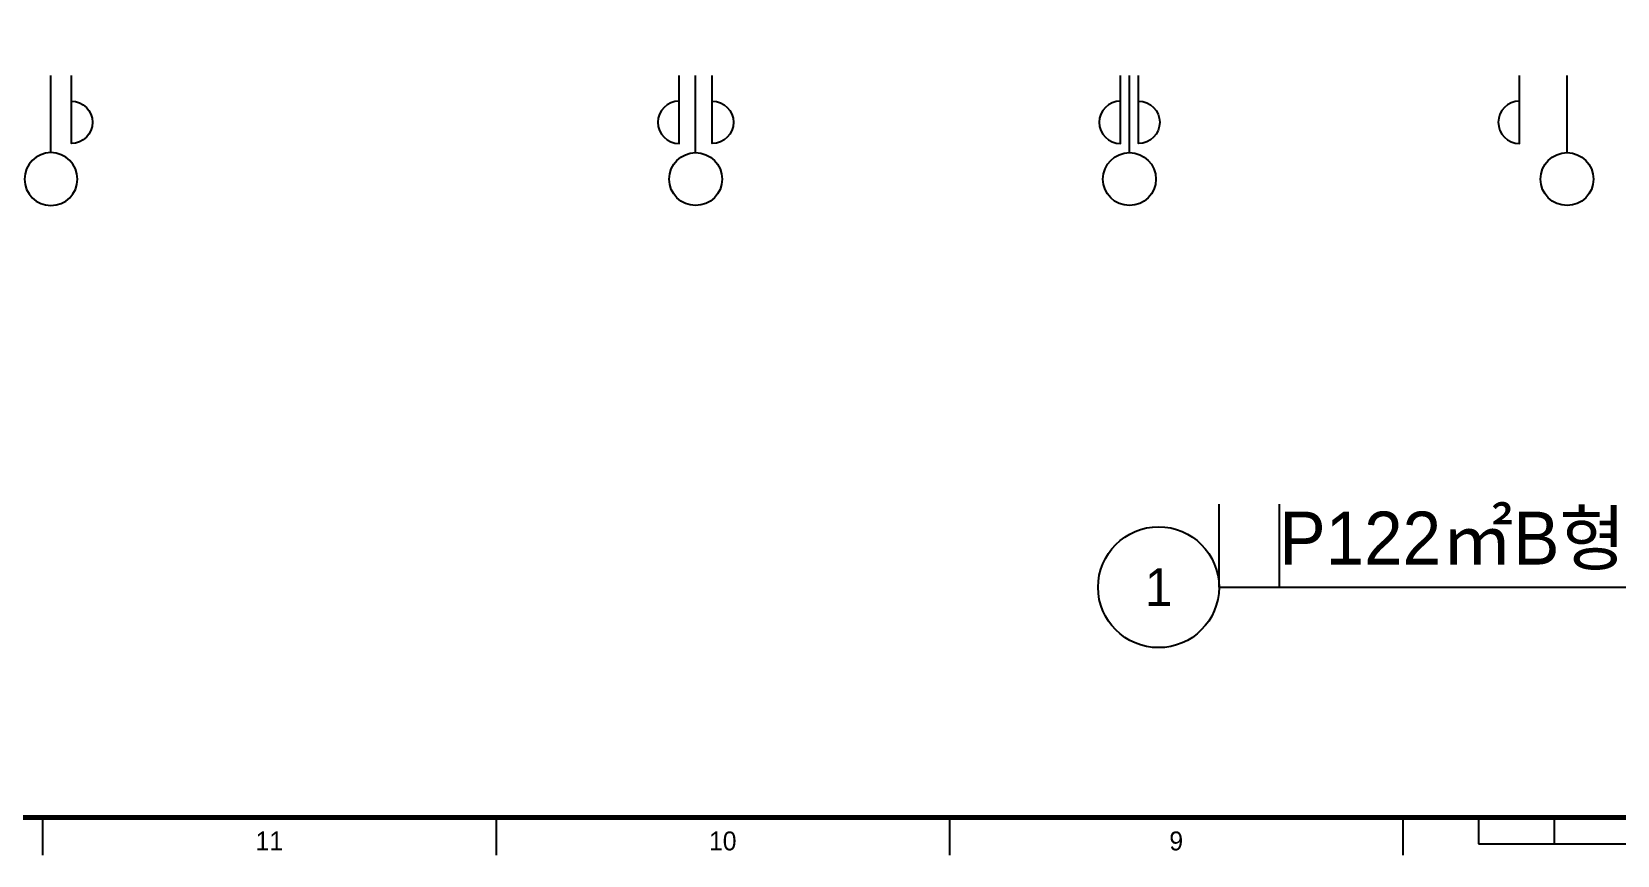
# Model space of a CAD drawing. Header units: millimetres. Extents: x 0 to 92204, y -190080 to 23760.
# Drawn here: x 8978 to 19468, y -130080 to -124631 of the extents above; entities that cross this region are included whole.
import ezdxf
from ezdxf.enums import TextEntityAlignment as Align

# ---------------------------------------------------------------- set-up
doc = ezdxf.new("R2010")
doc.units = ezdxf.units.MM
doc.header["$LTSCALE"] = 100
doc.linetypes.add('AUDIT_D_220706163347-0', pattern=[0])
for name, color, linetype in [('A-치수', 7, 'AUDIT_D_220706163347-0'), ('AA-BORD-FORM', 7, 'Continuous'), ('AA-BORD-TEXT', 3, 'Continuous'), ('AA-XXXX-SYMB', 7, 'Continuous'), ('AA-XXXX-TEXT', 3, 'Continuous'), ('DIM', 7, 'AUDIT_D_220706163347-0')]:
    doc.layers.add(name, color=color, linetype=linetype)
doc.layers.add('Defpoint', color=135, linetype='Continuous', plot=False)
doc.styles.add('HAUD01', font='Dotum.ttf')

# ---------------------------------------------------------------- blocks, each defined once
blk = doc.blocks.new('중심')
at = {"layer": 'DIM'}
blk.add_line((-350, 0), (0, 0), dxfattribs=at)
blk.add_circle((-470, 0), 120, dxfattribs=at)
blk = doc.blocks.new('DIM-1108')
at = {"layer": 'DIM'}
for points in [[(9240.6, -148850.3, -1), (9240.6, -149130.3), (9240.6, -148680.3)], [(13260.6, -148850.3, 1), (13260.6, -149130.3), (13260.6, -148680.3)], [(13480.6, -148850.3, -1), (13480.6, -149130.3), (13480.6, -148680.3)], [(16180.6, -148850.3, 1), (16180.6, -149130.3), (16180.6, -148680.3)], [(16300.6, -148850.3, -1), (16300.6, -149130.3), (16300.6, -148680.3)], [(18820.6, -148850.3, 1), (18820.6, -149130.3), (18820.6, -148680.3)]]:
    blk.add_lwpolyline(points, format="xyb", dxfattribs=at)
at = {"layer": 'A-치수'}
for p, xscale, yscale, zscale, rotation in [((9105.6, -148680.3), -1.458333333333333, 1.458333333333333, 1.458333333333333, 270), ((13370.6, -148680.3), 1.458333333333342, 1.458333333333342, 1.458333333333342, 90), ((16240.6, -148680.3), 1.458333333333342, 1.458333333333342, 1.458333333333342, 90), ((19135.6, -148680.3), 1.458333333333342, 1.458333333333342, 1.458333333333342, 90)]:
    blk.add_blockref('중심', p, dxfattribs=dict(at, xscale=xscale, yscale=yscale, zscale=zscale, rotation=rotation))
blk = doc.blocks.new('XR-FORM 청주월명')
at = {"layer": 'AA-BORD-FORM', "color": 2}
for p, q in [((181, 17), (181, 12)), ((241, 17), (241, 12)), ((301, 17), (301, 12)), ((361, 17), (361, 12)), ((371, 17), (371, 13.5)), ((381, 17), (381, 13.5)), ((371, 13.5), (471, 13.5))]:
    blk.add_line(p, q, dxfattribs=at)
at = {"layer": 'AA-BORD-FORM', "color": 2, "const_width": 0.682}
blk.add_lwpolyline([(21, 17), (21, 577), (821, 577), (821, 17)], close=True, dxfattribs=at)
at = {"layer": 'AA-BORD-TEXT', "color": 7, "style": 'HAUD01'}
for s, p in [('11', (211, 13.9)), ('10', (271, 13.9)), ('9', (331, 13.9))]:
    blk.add_text(s, height=2.5, dxfattribs=at).set_placement(p, align=Align.MIDDLE_CENTER)

msp = doc.modelspace()

# ---------------------------------------------------------------- linework, layer by layer
at = {"layer": 'AA-XXXX-SYMB', "color": 3}
msp.add_line((16833.2, -128306.2), (24915.9, -128306.2), dxfattribs=at)
msp.add_circle((16433.2, -128306.2), 400, dxfattribs=at)
at = {"layer": 'Defpoint'}
for p, q in [((16833.2, -128306.2), (16833.2, -127756.2)), ((17233.2, -128306.2), (17233.2, -127756.2))]:
    msp.add_line(p, q, dxfattribs=at)

# ---------------------------------------------------------------- block references
msp.add_blockref('DIM-1108', (0, 23760))
at = {"xscale": 50, "yscale": 50, "zscale": 50}
msp.add_blockref('XR-FORM 청주월명', (0, -130680), dxfattribs=at)

# ---------------------------------------------------------------- texts
at = {"layer": 'AA-XXXX-TEXT', "style": 'HAUD01'}
msp.add_text('P122㎡B형 MC 기준선도(기본형)', height=350, dxfattribs=at).set_placement((17233.2, -128156.2))
msp.add_text('1', height=250, dxfattribs=at).set_placement((16433.2, -128306.2), align=Align.MIDDLE_CENTER)

doc.saveas('drawing.dxf')
